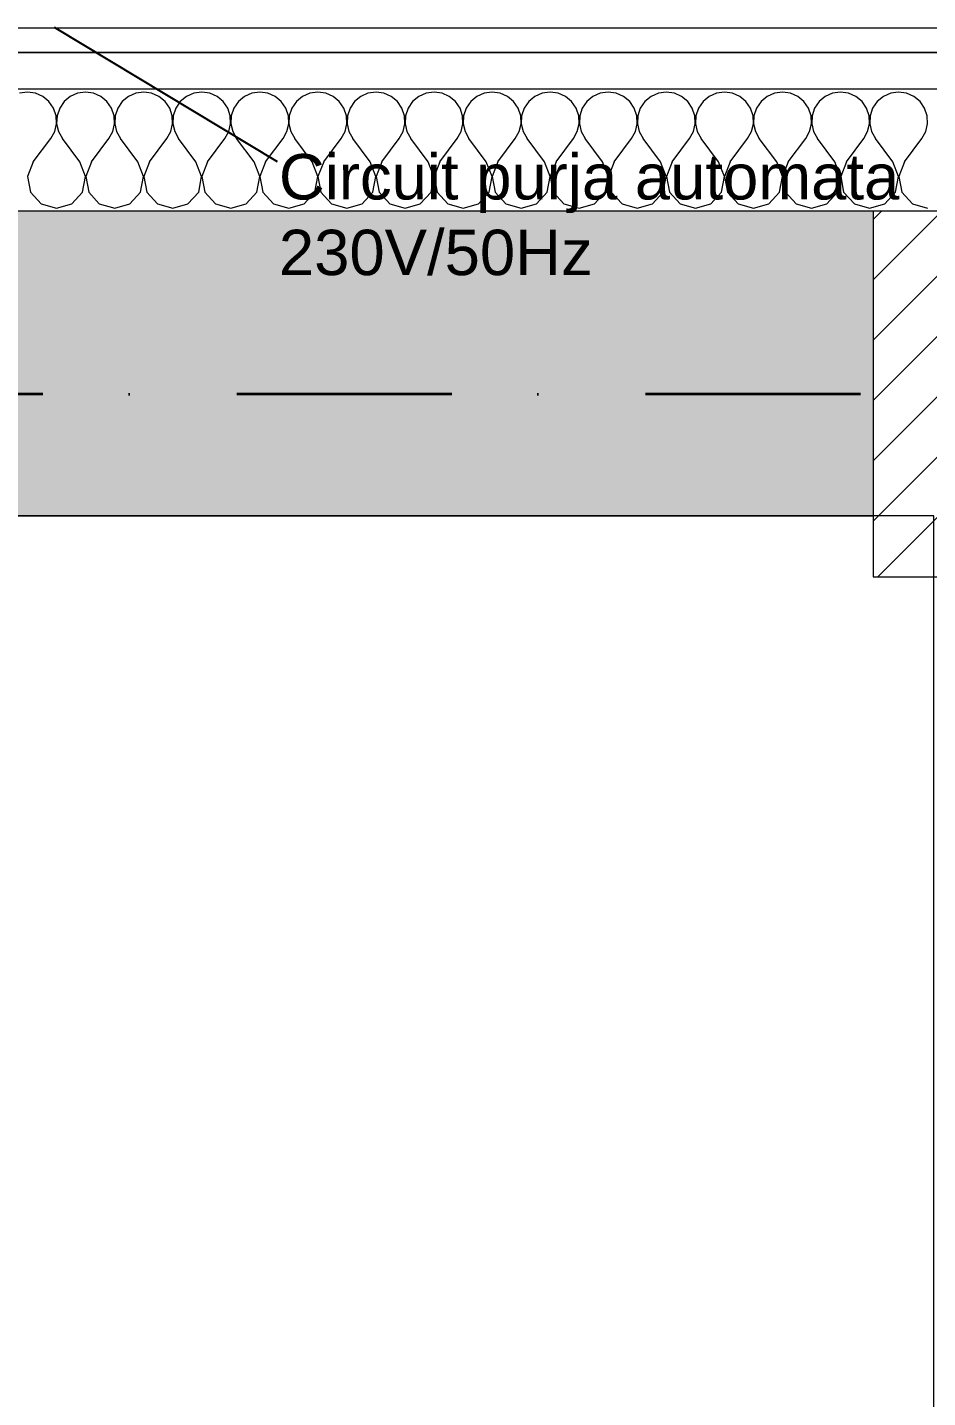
# Model space of a CAD drawing. Header units: millimetres. Extents: x 1322820 to 1391563, y 1051909 to 1098256.
# Drawn here: x 1365235 to 1365973, y 1089847 to 1090971 of the extents above; entities that cross this region are included whole.
import ezdxf
from ezdxf.enums import TextEntityAlignment as Align

# ---------------------------------------------------------------- set-up
doc = ezdxf.new("R2010")
doc.units = ezdxf.units.MM
doc.header["$MEASUREMENT"] = 0
doc.linetypes.add('Dot & Dashed', pattern=[335.138881, 176.388884, -88.194442, 0, -70.555556])
doc.layers.get('0').update_dxf_attribs({"true_color": 0x787878})
for name, color, linetype, true_color in [('arhitectura - decoratii fatada', 7, 'Continuous', 0x787878), ('New_arhitectura - axe', 7, 'Continuous', 0x787878), ('New_rezistenta - pereti de rezistenta', 7, 'Continuous', 0x787878), ('New_rezistenta - stalpi', 7, 'Continuous', 0x787878)]:
    doc.layers.add(name, color=color, linetype=linetype, true_color=true_color)
for name, color, linetype, lineweight, true_color in [('arhitectura - decoratii fatada_Pen_No__101', 7, 'Continuous', 13, 0x787878), ('New_arhitectura - axe_Pen_No__201', 7, 'Continuous', 35, 0x787878), ('New_arhitectura - suprafete DTAC_Pen_No__14', 7, 'Continuous', 18, 0x787878), ('New_rezistenta - pereti de rezistenta_Pen_No__1', 7, 'Continuous', 13, 0x787878), ('New_rezistenta - pereti de rezistenta_Pen_No__21', 7, 'Continuous', 20, 0x787878), ('New_rezistenta - stalpi_Pen_No__1', 7, 'Continuous', 13, 0x787878)]:
    doc.layers.add(name, color=color, linetype=linetype, lineweight=lineweight, true_color=true_color)
doc.styles.add('ARIAL', font='arial.ttf')
doc.styles.add('GENERATED_STYLE_1', font='arialbd.ttf')

# ---------------------------------------------------------------- blocks, each defined once
blk = doc.blocks.new('*X81', base_point=(1356235.2, 1078942.6))
at = {"layer": 'New_rezistenta - pereti de rezistenta_Pen_No__1', "color": 7, "linetype": 'Continuous', "lineweight": 13}
for p, q in [((1365235.2, 1090918.2), (1365228.7, 1090917.3)), ((1365241.7, 1090917.3), (1365235.2, 1090918.2)), ((1365247.8, 1090914.7), (1365241.7, 1090917.3)), ((1365252.8, 1090910.5), (1365247.8, 1090914.7)), ((1365270.3, 1090914.7), (1365265.3, 1090910.5)), ((1365276.3, 1090917.3), (1365270.3, 1090914.7)), ((1365282.9, 1090918.2), (1365276.3, 1090917.3)), ((1365289.4, 1090917.3), (1365282.9, 1090918.2)), ((1365295.4, 1090914.7), (1365289.4, 1090917.3)), ((1365300.4, 1090910.5), (1365295.4, 1090914.7)), ((1365318, 1090914.7), (1365312.9, 1090910.5)), ((1365324, 1090917.3), (1365318, 1090914.7)), ((1365330.5, 1090918.2), (1365324, 1090917.3)), ((1365337, 1090917.3), (1365330.5, 1090918.2)), ((1365343, 1090914.7), (1365337, 1090917.3)), ((1365348, 1090910.5), (1365343, 1090914.7)), ((1365365.6, 1090914.7), (1365360.5, 1090910.5)), ((1365371.6, 1090917.3), (1365365.6, 1090914.7)), ((1365378.1, 1090918.2), (1365371.6, 1090917.3)), ((1365384.6, 1090917.3), (1365378.1, 1090918.2)), ((1365390.6, 1090914.7), (1365384.6, 1090917.3)), ((1365395.7, 1090910.5), (1365390.6, 1090914.7)), ((1365413.2, 1090914.7), (1365408.1, 1090910.5)), ((1365419.2, 1090917.3), (1365413.2, 1090914.7)), ((1365425.7, 1090918.2), (1365419.2, 1090917.3)), ((1365432.2, 1090917.3), (1365425.7, 1090918.2)), ((1365438.2, 1090914.7), (1365432.2, 1090917.3)), ((1365443.3, 1090910.5), (1365438.2, 1090914.7)), ((1365460.8, 1090914.7), (1365455.8, 1090910.5)), ((1365466.8, 1090917.3), (1365460.8, 1090914.7)), ((1365473.3, 1090918.2), (1365466.8, 1090917.3)), ((1365479.8, 1090917.3), (1365473.3, 1090918.2)), ((1365485.8, 1090914.7), (1365479.8, 1090917.3)), ((1365490.9, 1090910.5), (1365485.8, 1090914.7)), ((1365508.4, 1090914.7), (1365503.4, 1090910.5)), ((1365514.4, 1090917.3), (1365508.4, 1090914.7)), ((1365521, 1090918.2), (1365514.4, 1090917.3)), ((1365527.5, 1090917.3), (1365521, 1090918.2)), ((1365533.5, 1090914.7), (1365527.5, 1090917.3)), ((1365538.5, 1090910.5), (1365533.5, 1090914.7)), ((1365556.1, 1090914.7), (1365551, 1090910.5)), ((1365562.1, 1090917.3), (1365556.1, 1090914.7)), ((1365568.6, 1090918.2), (1365562.1, 1090917.3)), ((1365575.1, 1090917.3), (1365568.6, 1090918.2)), ((1365581.1, 1090914.7), (1365575.1, 1090917.3)), ((1365586.1, 1090910.5), (1365581.1, 1090914.7)), ((1365603.7, 1090914.7), (1365598.6, 1090910.5)), ((1365609.7, 1090917.3), (1365603.7, 1090914.7)), ((1365616.2, 1090918.2), (1365609.7, 1090917.3)), ((1365622.7, 1090917.3), (1365616.2, 1090918.2)), ((1365628.7, 1090914.7), (1365622.7, 1090917.3)), ((1365633.8, 1090910.5), (1365628.7, 1090914.7)), ((1365651.3, 1090914.7), (1365646.2, 1090910.5)), ((1365657.3, 1090917.3), (1365651.3, 1090914.7)), ((1365663.8, 1090918.2), (1365657.3, 1090917.3)), ((1365670.3, 1090917.3), (1365663.8, 1090918.2)), ((1365676.3, 1090914.7), (1365670.3, 1090917.3)), ((1365681.4, 1090910.5), (1365676.3, 1090914.7)), ((1365698.9, 1090914.7), (1365693.9, 1090910.5)), ((1365704.9, 1090917.3), (1365698.9, 1090914.7)), ((1365711.4, 1090918.2), (1365704.9, 1090917.3)), ((1365717.9, 1090917.3), (1365711.4, 1090918.2)), ((1365723.9, 1090914.7), (1365717.9, 1090917.3)), ((1365729, 1090910.5), (1365723.9, 1090914.7)), ((1365746.5, 1090914.7), (1365741.5, 1090910.5)), ((1365752.5, 1090917.3), (1365746.5, 1090914.7)), ((1365759, 1090918.2), (1365752.5, 1090917.3)), ((1365765.6, 1090917.3), (1365759, 1090918.2)), ((1365771.6, 1090914.7), (1365765.6, 1090917.3)), ((1365776.6, 1090910.5), (1365771.6, 1090914.7)), ((1365794.1, 1090914.7), (1365789.1, 1090910.5)), ((1365800.2, 1090917.3), (1365794.1, 1090914.7)), ((1365806.7, 1090918.2), (1365800.2, 1090917.3)), ((1365813.2, 1090917.3), (1365806.7, 1090918.2)), ((1365819.2, 1090914.7), (1365813.2, 1090917.3)), ((1365824.2, 1090910.5), (1365819.2, 1090914.7)), ((1365841.8, 1090914.7), (1365836.7, 1090910.5)), ((1365847.8, 1090917.3), (1365841.8, 1090914.7)), ((1365854.3, 1090918.2), (1365847.8, 1090917.3)), ((1365860.8, 1090917.3), (1365854.3, 1090918.2)), ((1365866.8, 1090914.7), (1365860.8, 1090917.3)), ((1365871.9, 1090910.5), (1365866.8, 1090914.7)), ((1365889.4, 1090914.7), (1365884.3, 1090910.5)), ((1365895.4, 1090917.3), (1365889.4, 1090914.7)), ((1365901.9, 1090918.2), (1365895.4, 1090917.3)), ((1365908.4, 1090917.3), (1365901.9, 1090918.2)), ((1365914.4, 1090914.7), (1365908.4, 1090917.3)), ((1365919.5, 1090910.5), (1365914.4, 1090914.7)), ((1365937, 1090914.7), (1365931.9, 1090910.5)), ((1365943, 1090917.3), (1365937, 1090914.7)), ((1365949.5, 1090918.2), (1365943, 1090917.3)), ((1365956, 1090917.3), (1365949.5, 1090918.2)), ((1365962, 1090914.7), (1365956, 1090917.3)), ((1365967.1, 1090910.5), (1365962, 1090914.7)), ((1365256.5, 1090905.1), (1365252.8, 1090910.5)), ((1365258.6, 1090898.8), (1365256.5, 1090905.1)), ((1365261.6, 1090905.1), (1365259.5, 1090898.8)), ((1365265.3, 1090910.5), (1365261.6, 1090905.1)), ((1365304.2, 1090905.1), (1365300.4, 1090910.5)), ((1365306.3, 1090898.8), (1365304.2, 1090905.1)), ((1365309.2, 1090905.1), (1365307.1, 1090898.8)), ((1365312.9, 1090910.5), (1365309.2, 1090905.1)), ((1365351.8, 1090905.1), (1365348, 1090910.5)), ((1365353.9, 1090898.8), (1365351.8, 1090905.1)), ((1365356.8, 1090905.1), (1365354.7, 1090898.8)), ((1365360.5, 1090910.5), (1365356.8, 1090905.1)), ((1365399.4, 1090905.1), (1365395.7, 1090910.5)), ((1365401.5, 1090898.8), (1365399.4, 1090905.1)), ((1365404.4, 1090905.1), (1365402.3, 1090898.8)), ((1365408.1, 1090910.5), (1365404.4, 1090905.1)), ((1365447, 1090905.1), (1365443.3, 1090910.5)), ((1365449.1, 1090898.8), (1365447, 1090905.1)), ((1365452, 1090905.1), (1365449.9, 1090898.8)), ((1365455.8, 1090910.5), (1365452, 1090905.1)), ((1365494.6, 1090905.1), (1365490.9, 1090910.5)), ((1365496.7, 1090898.8), (1365494.6, 1090905.1)), ((1365499.7, 1090905.1), (1365497.6, 1090898.8)), ((1365503.4, 1090910.5), (1365499.7, 1090905.1)), ((1365542.2, 1090905.1), (1365538.5, 1090910.5)), ((1365544.3, 1090898.8), (1365542.2, 1090905.1)), ((1365547.3, 1090905.1), (1365545.2, 1090898.8)), ((1365551, 1090910.5), (1365547.3, 1090905.1)), ((1365589.9, 1090905.1), (1365586.1, 1090910.5)), ((1365592, 1090898.8), (1365589.9, 1090905.1)), ((1365594.9, 1090905.1), (1365592.8, 1090898.8)), ((1365598.6, 1090910.5), (1365594.9, 1090905.1)), ((1365637.5, 1090905.1), (1365633.8, 1090910.5)), ((1365639.6, 1090898.8), (1365637.5, 1090905.1)), ((1365642.5, 1090905.1), (1365640.4, 1090898.8)), ((1365646.2, 1090910.5), (1365642.5, 1090905.1)), ((1365685.1, 1090905.1), (1365681.4, 1090910.5)), ((1365687.2, 1090898.8), (1365685.1, 1090905.1)), ((1365690.1, 1090905.1), (1365688, 1090898.8)), ((1365693.9, 1090910.5), (1365690.1, 1090905.1)), ((1365732.7, 1090905.1), (1365729, 1090910.5)), ((1365734.8, 1090898.8), (1365732.7, 1090905.1)), ((1365737.7, 1090905.1), (1365735.7, 1090898.8)), ((1365741.5, 1090910.5), (1365737.7, 1090905.1)), ((1365780.3, 1090905.1), (1365776.6, 1090910.5)), ((1365782.4, 1090898.8), (1365780.3, 1090905.1)), ((1365785.4, 1090905.1), (1365783.3, 1090898.8)), ((1365789.1, 1090910.5), (1365785.4, 1090905.1)), ((1365828, 1090905.1), (1365824.2, 1090910.5)), ((1365830.1, 1090898.8), (1365828, 1090905.1)), ((1365833, 1090905.1), (1365830.9, 1090898.8)), ((1365836.7, 1090910.5), (1365833, 1090905.1)), ((1365875.6, 1090905.1), (1365871.9, 1090910.5)), ((1365877.7, 1090898.8), (1365875.6, 1090905.1)), ((1365880.6, 1090905.1), (1365878.5, 1090898.8)), ((1365884.3, 1090910.5), (1365880.6, 1090905.1)), ((1365923.2, 1090905.1), (1365919.5, 1090910.5)), ((1365925.3, 1090898.8), (1365923.2, 1090905.1)), ((1365928.2, 1090905.1), (1365926.1, 1090898.8)), ((1365931.9, 1090910.5), (1365928.2, 1090905.1)), ((1365970.8, 1090905.1), (1365967.1, 1090910.5)), ((1365972.9, 1090898.8), (1365970.8, 1090905.1)), ((1365257.5, 1090885.9), (1365258.9, 1090892.3)), ((1365258.9, 1090892.3), (1365258.6, 1090898.8)), ((1365259.5, 1090898.8), (1365259.1, 1090892.3)), ((1365259.1, 1090892.3), (1365260.6, 1090885.9)), ((1365305.1, 1090885.9), (1365306.6, 1090892.3)), ((1365306.6, 1090892.3), (1365306.3, 1090898.8)), ((1365307.1, 1090898.8), (1365306.8, 1090892.3)), ((1365306.8, 1090892.3), (1365308.2, 1090885.9)), ((1365352.7, 1090885.9), (1365354.2, 1090892.3)), ((1365354.2, 1090892.3), (1365353.9, 1090898.8)), ((1365354.7, 1090898.8), (1365354.4, 1090892.3)), ((1365354.4, 1090892.3), (1365355.9, 1090885.9)), ((1365400.3, 1090885.9), (1365401.8, 1090892.3)), ((1365401.8, 1090892.3), (1365401.5, 1090898.8)), ((1365402.3, 1090898.8), (1365402, 1090892.3)), ((1365402, 1090892.3), (1365403.5, 1090885.9)), ((1365447.9, 1090885.9), (1365449.4, 1090892.3)), ((1365449.4, 1090892.3), (1365449.1, 1090898.8)), ((1365449.9, 1090898.8), (1365449.6, 1090892.3)), ((1365449.6, 1090892.3), (1365451.1, 1090885.9)), ((1365495.6, 1090885.9), (1365497, 1090892.3)), ((1365497, 1090892.3), (1365496.7, 1090898.8)), ((1365497.6, 1090898.8), (1365497.2, 1090892.3)), ((1365497.2, 1090892.3), (1365498.7, 1090885.9)), ((1365543.2, 1090885.9), (1365544.7, 1090892.3)), ((1365544.7, 1090892.3), (1365544.3, 1090898.8)), ((1365545.2, 1090898.8), (1365544.9, 1090892.3)), ((1365544.9, 1090892.3), (1365546.3, 1090885.9)), ((1365590.8, 1090885.9), (1365592.3, 1090892.3)), ((1365592.3, 1090892.3), (1365592, 1090898.8)), ((1365592.8, 1090898.8), (1365592.5, 1090892.3)), ((1365592.5, 1090892.3), (1365594, 1090885.9)), ((1365638.4, 1090885.9), (1365639.9, 1090892.3)), ((1365639.9, 1090892.3), (1365639.6, 1090898.8)), ((1365640.4, 1090898.8), (1365640.1, 1090892.3)), ((1365640.1, 1090892.3), (1365641.6, 1090885.9)), ((1365686, 1090885.9), (1365687.5, 1090892.3)), ((1365687.5, 1090892.3), (1365687.2, 1090898.8)), ((1365688, 1090898.8), (1365687.7, 1090892.3)), ((1365687.7, 1090892.3), (1365689.2, 1090885.9)), ((1365733.7, 1090885.9), (1365735.1, 1090892.3)), ((1365735.1, 1090892.3), (1365734.8, 1090898.8)), ((1365735.7, 1090898.8), (1365735.3, 1090892.3)), ((1365735.3, 1090892.3), (1365736.8, 1090885.9)), ((1365781.3, 1090885.9), (1365782.8, 1090892.3)), ((1365782.8, 1090892.3), (1365782.4, 1090898.8)), ((1365783.3, 1090898.8), (1365783, 1090892.3)), ((1365783, 1090892.3), (1365784.4, 1090885.9)), ((1365828.9, 1090885.9), (1365830.4, 1090892.3)), ((1365830.4, 1090892.3), (1365830.1, 1090898.8)), ((1365830.9, 1090898.8), (1365830.6, 1090892.3)), ((1365830.6, 1090892.3), (1365832.1, 1090885.9)), ((1365876.5, 1090885.9), (1365878, 1090892.3)), ((1365878, 1090892.3), (1365877.7, 1090898.8)), ((1365878.5, 1090898.8), (1365878.2, 1090892.3)), ((1365878.2, 1090892.3), (1365879.7, 1090885.9)), ((1365924.1, 1090885.9), (1365925.6, 1090892.3)), ((1365925.6, 1090892.3), (1365925.3, 1090898.8)), ((1365926.1, 1090898.8), (1365925.8, 1090892.3)), ((1365925.8, 1090892.3), (1365927.3, 1090885.9)), ((1365971.7, 1090885.9), (1365973.2, 1090892.3)), ((1365973.2, 1090892.3), (1365972.9, 1090898.8)), ((1365240, 1090861.1), (1365254.3, 1090880.1)), ((1365254.3, 1090880.1), (1365257.5, 1090885.9)), ((1365260.6, 1090885.9), (1365263.8, 1090880.1)), ((1365278.1, 1090861.1), (1365263.8, 1090880.1)), ((1365287.6, 1090861.1), (1365301.9, 1090880.1)), ((1365301.9, 1090880.1), (1365305.1, 1090885.9)), ((1365308.2, 1090885.9), (1365311.4, 1090880.1)), ((1365325.7, 1090861.1), (1365311.4, 1090880.1)), ((1365335.2, 1090861.1), (1365349.5, 1090880.1)), ((1365349.5, 1090880.1), (1365352.7, 1090885.9)), ((1365355.9, 1090885.9), (1365359, 1090880.1)), ((1365373.3, 1090861.1), (1365359, 1090880.1)), ((1365382.9, 1090861.1), (1365397.1, 1090880.1)), ((1365397.1, 1090880.1), (1365400.3, 1090885.9)), ((1365403.5, 1090885.9), (1365406.7, 1090880.1)), ((1365421, 1090861.1), (1365406.7, 1090880.1)), ((1365430.5, 1090861.1), (1365444.8, 1090880.1)), ((1365444.8, 1090880.1), (1365447.9, 1090885.9)), ((1365451.1, 1090885.9), (1365454.3, 1090880.1)), ((1365468.6, 1090861.1), (1365454.3, 1090880.1)), ((1365478.1, 1090861.1), (1365492.4, 1090880.1)), ((1365492.4, 1090880.1), (1365495.6, 1090885.9)), ((1365498.7, 1090885.9), (1365501.9, 1090880.1)), ((1365516.2, 1090861.1), (1365501.9, 1090880.1)), ((1365525.7, 1090861.1), (1365540, 1090880.1)), ((1365540, 1090880.1), (1365543.2, 1090885.9)), ((1365546.3, 1090885.9), (1365549.5, 1090880.1)), ((1365563.8, 1090861.1), (1365549.5, 1090880.1)), ((1365573.3, 1090861.1), (1365587.6, 1090880.1)), ((1365587.6, 1090880.1), (1365590.8, 1090885.9)), ((1365594, 1090885.9), (1365597.1, 1090880.1)), ((1365611.4, 1090861.1), (1365597.1, 1090880.1)), ((1365621, 1090861.1), (1365635.2, 1090880.1)), ((1365635.2, 1090880.1), (1365638.4, 1090885.9)), ((1365641.6, 1090885.9), (1365644.8, 1090880.1)), ((1365659, 1090861.1), (1365644.8, 1090880.1)), ((1365668.6, 1090861.1), (1365682.9, 1090880.1)), ((1365682.9, 1090880.1), (1365686, 1090885.9)), ((1365689.2, 1090885.9), (1365692.4, 1090880.1)), ((1365706.7, 1090861.1), (1365692.4, 1090880.1)), ((1365716.2, 1090861.1), (1365730.5, 1090880.1)), ((1365730.5, 1090880.1), (1365733.7, 1090885.9)), ((1365736.8, 1090885.9), (1365740, 1090880.1)), ((1365754.3, 1090861.1), (1365740, 1090880.1)), ((1365763.8, 1090861.1), (1365778.1, 1090880.1)), ((1365778.1, 1090880.1), (1365781.3, 1090885.9)), ((1365784.4, 1090885.9), (1365787.6, 1090880.1)), ((1365801.9, 1090861.1), (1365787.6, 1090880.1)), ((1365811.4, 1090861.1), (1365825.7, 1090880.1)), ((1365825.7, 1090880.1), (1365828.9, 1090885.9)), ((1365832.1, 1090885.9), (1365835.2, 1090880.1)), ((1365849.5, 1090861.1), (1365835.2, 1090880.1)), ((1365859, 1090861.1), (1365873.3, 1090880.1)), ((1365873.3, 1090880.1), (1365876.5, 1090885.9)), ((1365879.7, 1090885.9), (1365882.9, 1090880.1)), ((1365897.1, 1090861.1), (1365882.9, 1090880.1)), ((1365906.7, 1090861.1), (1365921, 1090880.1)), ((1365921, 1090880.1), (1365924.1, 1090885.9)), ((1365927.3, 1090885.9), (1365930.5, 1090880.1)), ((1365944.8, 1090861.1), (1365930.5, 1090880.1)), ((1365954.3, 1090861.1), (1365968.6, 1090880.1)), ((1365968.6, 1090880.1), (1365971.7, 1090885.9)), ((1365240, 1090861.1), (1365235.3, 1090848.9)), ((1365282.8, 1090848.9), (1365278.1, 1090861.1)), ((1365287.6, 1090861.1), (1365283, 1090848.9)), ((1365330.4, 1090848.9), (1365325.7, 1090861.1)), ((1365335.2, 1090861.1), (1365330.6, 1090848.9)), ((1365378, 1090848.9), (1365373.3, 1090861.1)), ((1365382.9, 1090861.1), (1365378.2, 1090848.9)), ((1365425.6, 1090848.9), (1365421, 1090861.1)), ((1365430.5, 1090861.1), (1365425.8, 1090848.9)), ((1365473.2, 1090848.9), (1365468.6, 1090861.1)), ((1365478.1, 1090861.1), (1365473.4, 1090848.9)), ((1365520.9, 1090848.9), (1365516.2, 1090861.1)), ((1365525.7, 1090861.1), (1365521, 1090848.9)), ((1365568.5, 1090848.9), (1365563.8, 1090861.1)), ((1365573.3, 1090861.1), (1365568.7, 1090848.9)), ((1365616.1, 1090848.9), (1365611.4, 1090861.1)), ((1365621, 1090861.1), (1365616.3, 1090848.9)), ((1365663.7, 1090848.9), (1365659, 1090861.1)), ((1365668.6, 1090861.1), (1365663.9, 1090848.9)), ((1365711.3, 1090848.9), (1365706.7, 1090861.1)), ((1365716.2, 1090861.1), (1365711.5, 1090848.9)), ((1365758.9, 1090848.9), (1365754.3, 1090861.1)), ((1365763.8, 1090861.1), (1365759.1, 1090848.9)), ((1365806.6, 1090848.9), (1365801.9, 1090861.1)), ((1365811.4, 1090861.1), (1365806.8, 1090848.9)), ((1365854.2, 1090848.9), (1365849.5, 1090861.1)), ((1365859, 1090861.1), (1365854.4, 1090848.9)), ((1365901.8, 1090848.9), (1365897.1, 1090861.1)), ((1365906.7, 1090861.1), (1365902, 1090848.9)), ((1365949.4, 1090848.9), (1365944.8, 1090861.1)), ((1365954.3, 1090861.1), (1365949.6, 1090848.9)), ((1365235.3, 1090848.9), (1365237.7, 1090836.1)), ((1365280.3, 1090836.1), (1365282.8, 1090848.9)), ((1365283, 1090848.9), (1365285.4, 1090836.1)), ((1365328, 1090836.1), (1365330.4, 1090848.9)), ((1365330.6, 1090848.9), (1365333, 1090836.1)), ((1365375.6, 1090836.1), (1365378, 1090848.9)), ((1365378.2, 1090848.9), (1365380.6, 1090836.1)), ((1365423.2, 1090836.1), (1365425.6, 1090848.9)), ((1365425.8, 1090848.9), (1365428.2, 1090836.1)), ((1365470.8, 1090836.1), (1365473.2, 1090848.9)), ((1365473.4, 1090848.9), (1365475.8, 1090836.1)), ((1365518.4, 1090836.1), (1365520.9, 1090848.9)), ((1365521, 1090848.9), (1365523.5, 1090836.1)), ((1365566.1, 1090836.1), (1365568.5, 1090848.9)), ((1365568.7, 1090848.9), (1365571.1, 1090836.1)), ((1365613.7, 1090836.1), (1365616.1, 1090848.9)), ((1365616.3, 1090848.9), (1365618.7, 1090836.1)), ((1365661.3, 1090836.1), (1365663.7, 1090848.9)), ((1365663.9, 1090848.9), (1365666.3, 1090836.1)), ((1365708.9, 1090836.1), (1365711.3, 1090848.9)), ((1365711.5, 1090848.9), (1365713.9, 1090836.1)), ((1365756.5, 1090836.1), (1365758.9, 1090848.9)), ((1365759.1, 1090848.9), (1365761.6, 1090836.1)), ((1365804.2, 1090836.1), (1365806.6, 1090848.9)), ((1365806.8, 1090848.9), (1365809.2, 1090836.1)), ((1365851.8, 1090836.1), (1365854.2, 1090848.9)), ((1365854.4, 1090848.9), (1365856.8, 1090836.1)), ((1365899.4, 1090836.1), (1365901.8, 1090848.9)), ((1365902, 1090848.9), (1365904.4, 1090836.1)), ((1365947, 1090836.1), (1365949.4, 1090848.9)), ((1365949.6, 1090848.9), (1365952, 1090836.1)), ((1365237.7, 1090836.1), (1365246.5, 1090826.5)), ((1365271.6, 1090826.5), (1365280.3, 1090836.1)), ((1365285.4, 1090836.1), (1365294.1, 1090826.5)), ((1365319.2, 1090826.5), (1365328, 1090836.1)), ((1365333, 1090836.1), (1365341.8, 1090826.5)), ((1365366.8, 1090826.5), (1365375.6, 1090836.1)), ((1365380.6, 1090836.1), (1365389.4, 1090826.5)), ((1365414.4, 1090826.5), (1365423.2, 1090836.1)), ((1365428.2, 1090836.1), (1365437, 1090826.5)), ((1365462, 1090826.5), (1365470.8, 1090836.1)), ((1365475.8, 1090836.1), (1365484.6, 1090826.5)), ((1365509.7, 1090826.5), (1365518.4, 1090836.1)), ((1365523.5, 1090836.1), (1365532.2, 1090826.5)), ((1365557.3, 1090826.5), (1365566.1, 1090836.1)), ((1365571.1, 1090836.1), (1365579.9, 1090826.5)), ((1365604.9, 1090826.5), (1365613.7, 1090836.1)), ((1365618.7, 1090836.1), (1365627.5, 1090826.5)), ((1365652.5, 1090826.5), (1365661.3, 1090836.1)), ((1365666.3, 1090836.1), (1365675.1, 1090826.5)), ((1365700.1, 1090826.5), (1365708.9, 1090836.1)), ((1365713.9, 1090836.1), (1365722.7, 1090826.5)), ((1365747.8, 1090826.5), (1365756.5, 1090836.1)), ((1365761.6, 1090836.1), (1365770.3, 1090826.5)), ((1365795.4, 1090826.5), (1365804.2, 1090836.1)), ((1365809.2, 1090836.1), (1365818, 1090826.5)), ((1365843, 1090826.5), (1365851.8, 1090836.1)), ((1365856.8, 1090836.1), (1365865.6, 1090826.5)), ((1365890.6, 1090826.5), (1365899.4, 1090836.1)), ((1365904.4, 1090836.1), (1365913.2, 1090826.5)), ((1365938.2, 1090826.5), (1365947, 1090836.1)), ((1365952, 1090836.1), (1365960.8, 1090826.5)), ((1365246.5, 1090826.5), (1365259, 1090823)), ((1365259, 1090823), (1365271.6, 1090826.5)), ((1365294.1, 1090826.5), (1365306.7, 1090823)), ((1365306.7, 1090823), (1365319.2, 1090826.5)), ((1365341.8, 1090826.5), (1365354.3, 1090823)), ((1365354.3, 1090823), (1365366.8, 1090826.5)), ((1365389.4, 1090826.5), (1365401.9, 1090823)), ((1365401.9, 1090823), (1365414.4, 1090826.5)), ((1365437, 1090826.5), (1365449.5, 1090823)), ((1365449.5, 1090823), (1365462, 1090826.5)), ((1365484.6, 1090826.5), (1365497.1, 1090823)), ((1365497.1, 1090823), (1365509.7, 1090826.5)), ((1365532.2, 1090826.5), (1365544.8, 1090823)), ((1365544.8, 1090823), (1365557.3, 1090826.5)), ((1365579.9, 1090826.5), (1365592.4, 1090823)), ((1365592.4, 1090823), (1365604.9, 1090826.5)), ((1365627.5, 1090826.5), (1365640, 1090823)), ((1365640, 1090823), (1365652.5, 1090826.5)), ((1365675.1, 1090826.5), (1365687.6, 1090823)), ((1365687.6, 1090823), (1365700.1, 1090826.5)), ((1365722.7, 1090826.5), (1365735.2, 1090823)), ((1365735.2, 1090823), (1365747.8, 1090826.5)), ((1365770.3, 1090826.5), (1365782.9, 1090823)), ((1365782.9, 1090823), (1365795.4, 1090826.5)), ((1365818, 1090826.5), (1365830.5, 1090823)), ((1365830.5, 1090823), (1365843, 1090826.5)), ((1365865.6, 1090826.5), (1365878.1, 1090823)), ((1365878.1, 1090823), (1365890.6, 1090826.5)), ((1365913.2, 1090826.5), (1365925.7, 1090823)), ((1365925.7, 1090823), (1365938.2, 1090826.5)), ((1365960.8, 1090826.5), (1365973.3, 1090823))]:
    blk.add_line(p, q, dxfattribs=at)
blk = doc.blocks.new('Wall_29_1', base_point=(1361828.5, 1090570.6))
at = {"layer": 'New_rezistenta - pereti de rezistenta', "linetype": 'Continuous', "lineweight": 0, "true_color": 0x000000}
h = blk.add_hatch(dxfattribs=at)
h.set_pattern_fill('GYPSUM_0001', color=18, style=0, pattern_type=2)
h.set_pattern_definition([(0, (1356235.236, 1078942.57), (0, 25), [0, -25])])
h.paths.add_polyline_path([(1361828.5, 1090820.6), (1361828.5, 1090570.6), (1365928.5, 1090570.6), (1365928.5, 1090820.6)])
at = {"layer": 'New_rezistenta - pereti de rezistenta_Pen_No__21', "color": 7, "linetype": 'Continuous', "lineweight": 20}
for p, q in [((1366228.5, 1090920.6), (1361828.5, 1090920.6)), ((1365928.5, 1090820.6), (1361828.5, 1090820.6))]:
    blk.add_line(p, q, dxfattribs=at)
at = {"layer": 'New_rezistenta - pereti de rezistenta_Pen_No__21', "color": 7, "linetype": 'Continuous', "lineweight": 20, "flags": 128}
for points in [[(1366358.5, 1090950.6), (1361828.5, 1090950.6)], [(1361828.5, 1090570.6), (1365928.5, 1090570.6)]]:
    blk.add_lwpolyline(points, dxfattribs=at)
at = {"layer": 'New_rezistenta - pereti de rezistenta', "color": 2, "lineweight": 13}
blk.add_blockref('*X81', (1356235.2, 1078942.6), dxfattribs=at)
blk = doc.blocks.new('Wall_135_1', base_point=(1366378.5, 1090970.6))
at = {"layer": 'arhitectura - decoratii fatada_Pen_No__101', "color": 253, "linetype": 'Continuous', "lineweight": 13, "flags": 128}
for points in [[(1366378.5, 1090970.6), (1364063.5, 1090970.6)], [(1364063.5, 1090950.6), (1366358.5, 1090950.6)]]:
    blk.add_lwpolyline(points, dxfattribs=at)
blk = doc.blocks.new('Wall_136_1', base_point=(1366378.5, 1090970.6))
at = {"layer": 'arhitectura - decoratii fatada_Pen_No__101', "color": 253, "linetype": 'Continuous', "lineweight": 13, "flags": 128}
for points in [[(1366378.5, 1090970.6), (1364063.5, 1090970.6)], [(1364063.5, 1090950.6), (1366358.5, 1090950.6)]]:
    blk.add_lwpolyline(points, dxfattribs=at)
blk = doc.blocks.new('Wall_137_1', base_point=(1366378.5, 1090970.6))
at = {"layer": 'arhitectura - decoratii fatada_Pen_No__101', "color": 253, "linetype": 'Continuous', "lineweight": 13, "flags": 128}
for points in [[(1366378.5, 1090970.6), (1364063.5, 1090970.6)], [(1364063.5, 1090950.6), (1366358.5, 1090950.6)]]:
    blk.add_lwpolyline(points, dxfattribs=at)
blk = doc.blocks.new('Column_4_1', base_point=(1366078.5, 1090670.6))
at = {"layer": 'New_rezistenta - stalpi', "linetype": 'Continuous', "lineweight": 0, "true_color": 0x000000}
h = blk.add_hatch(dxfattribs=at)
h.set_pattern_fill('BETON_C16_20__1__0001', color=18, style=0, pattern_type=2)
h.set_pattern_definition([(45, (1356235.236, 1078942.57), (-24.74874, 24.74874), [])])
h.paths.add_polyline_path([(1365928.5, 1090520.6), (1366228.5, 1090520.6), (1366228.5, 1090820.6), (1365928.5, 1090820.6)])
at = {"layer": 'New_rezistenta - stalpi_Pen_No__1', "color": 7, "linetype": 'Continuous', "lineweight": 13, "flags": 128}
blk.add_lwpolyline([(1365928.5, 1090520.6), (1366228.5, 1090520.6), (1366228.5, 1090820.6), (1365928.5, 1090820.6)], close=True, dxfattribs=at)
blk = doc.blocks.new('Standard grid marker_3')
at = {"layer": 'New_arhitectura - axe_Pen_No__201', "linetype": 'Dot & Dashed', "lineweight": 35}
blk.add_line((1000, 0), (27856.1, 0), dxfattribs=at)
at = {"layer": 'New_arhitectura - axe_Pen_No__201', "lineweight": 35, "style": 'GENERATED_STYLE_1'}
blk.add_attdef('AC_MarkerText_1', text='', height=125, rotation=180, dxfattribs=at).set_placement((-106.1, 7.1), align=Align.MIDDLE_CENTER)
blk = doc.blocks.new('terasa')
at = {"layer": 'New_arhitectura - suprafete DTAC_Pen_No__14', "linetype": 'Continuous', "lineweight": 18, "flags": 128}
blk.add_lwpolyline([(1361828.539, 1090570.6), (1361828.539, 1085033.356), (1365978.539, 1085033.356), (1365978.539, 1090570.6)], close=True, dxfattribs=at)
at = {"layer": 'arhitectura - decoratii fatada', "lineweight": 20}
for name in ['Wall_135_1', 'Wall_136_1', 'Wall_137_1']:
    blk.add_blockref(name, (1366378.539, 1090970.6), dxfattribs=at)
at = {"layer": 'New_arhitectura - axe', "linetype": 'Continuous', "lineweight": 13, "zscale": 1000, "rotation": 180}
blk.add_blockref('Standard grid marker_3', (1375634.605, 1090670.6), dxfattribs=at)
at = {"layer": 'New_rezistenta - pereti de rezistenta', "lineweight": 13}
blk.add_blockref('Wall_29_1', (1361828.539, 1090570.6), dxfattribs=at)
at = {"layer": 'New_rezistenta - stalpi', "lineweight": 13}
blk.add_blockref('Column_4_1', (1366078.539, 1090670.6), dxfattribs=at)

msp = doc.modelspace()

# ---------------------------------------------------------------- block references
msp.add_blockref('terasa', (0, 0))

# ---------------------------------------------------------------- next in the draw order: linework, layer by layer
msp.add_line((1365440.2, 1090861.1), (1365257.3, 1090971.3))

# ---------------------------------------------------------------- next in the draw order: texts
at = {"linetype": 'ByBlock', "insert": (1365441.4, 1090867.4), "char_height": 37.226, "attachment_point": 1, "style": 'ARIAL'}
msp.add_mtext_dynamic_manual_height_columns('Circuit purja automata\\P230V/50Hz', width=579.828, gutter_width=186.1, heights=[579.8], dxfattribs=at)

doc.saveas('drawing.dxf')
